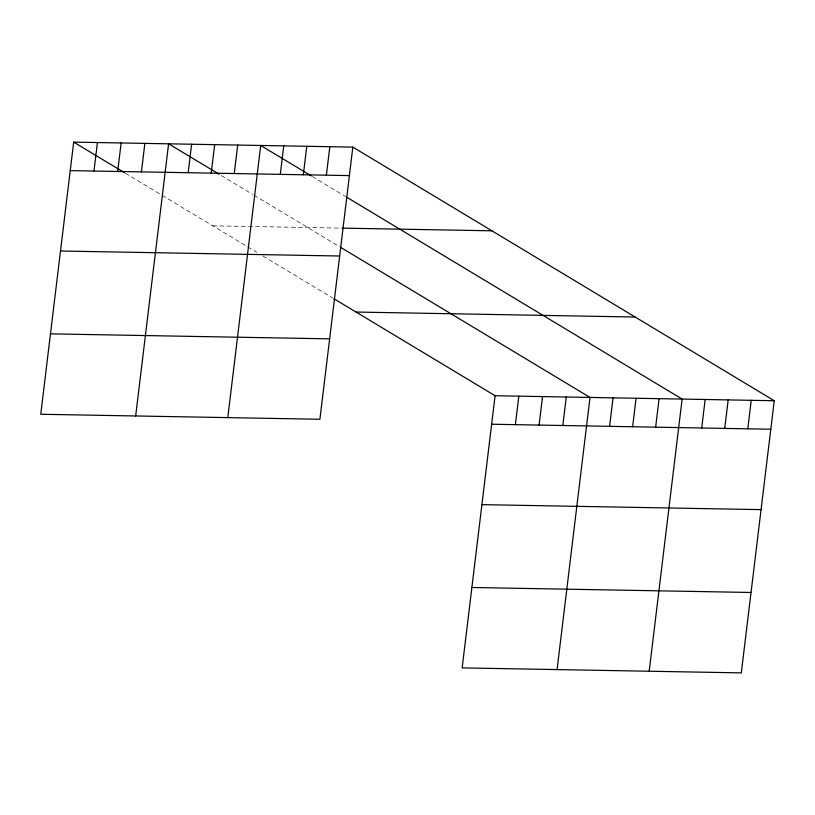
<?xml version="1.0" encoding="UTF-8"?>
<svg xmlns="http://www.w3.org/2000/svg" width="815" height="815" viewBox="0 0 815 815"><rect width="100%" height="100%" fill="white"/><g stroke="black" fill="none" stroke-linecap="round" stroke-linejoin="round"><path stroke-width="0.61" stroke-dasharray="4.08 3.06" d="M212.746 225.806L341.607 228.118M312.339 176.529L345 196.191M221.273 175.52L252.884 194.541M253.934 195.172L339.723 246.802M125.306 173.188L161.126 194.744M162.175 195.376L245.814 245.712M247.811 246.914L256.837 252.344M262.848 255.961L332.978 298.168"/><path stroke-width="1.22" d="M73.686 142.116L40.75 414.264L319.908 419.267L352.844 147.118L73.686 142.116L124.257 172.546M93.969 171.028L97.413 142.543M117.696 171.456L121.14 142.961M141.423 171.883L144.866 143.389M135.667 415.966L168.603 143.817L219.164 174.247M188.184 172.719L191.627 144.224M211.207 173.126L214.661 144.642M234.241 173.544L237.695 145.05M227.782 417.616L260.719 145.467L311.289 175.897M280.299 174.369L283.752 145.875M303.333 174.777L306.786 146.292M326.367 175.194L329.81 146.7M333.987 298.779L495.092 395.733L462.156 667.882L741.314 672.884L774.25 400.736L352.844 147.118M515.375 424.656L518.819 396.161M539.102 425.073L542.545 396.589M562.829 425.501L566.272 397.007M557.073 669.584L590.009 397.435L340.731 247.414M609.589 426.337L613.033 397.842M632.613 426.754L636.067 398.26M655.647 427.162L659.101 398.667M649.188 671.234L682.124 399.085L346.059 196.822M701.715 427.987L705.158 399.493M724.739 428.405L728.192 399.91M747.773 428.812L751.216 400.318M70.233 170.61L349.401 175.602M342.809 228.139L491.903 230.808M60.504 251.01L339.661 256.012M356.023 312.043L635.191 317.035M50.479 333.855L329.637 338.857M495.092 395.733L774.25 400.736M491.639 424.228L770.807 429.23M481.91 504.638L761.067 509.63M471.885 587.483L751.043 592.474"/></g></svg>
